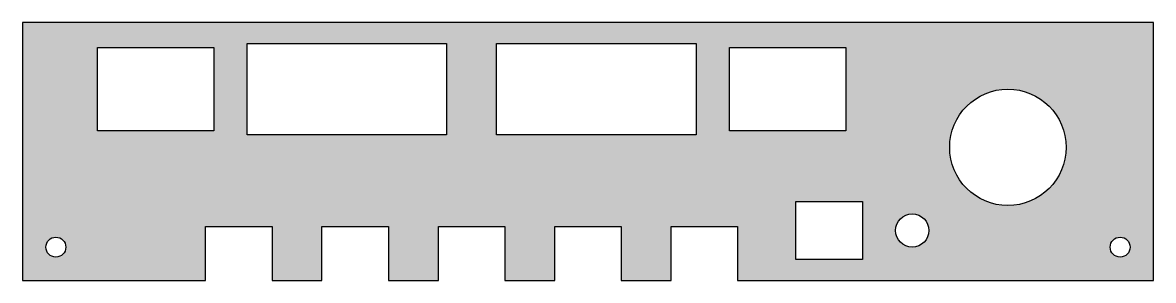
# Model space of a CAD drawing. Header units: inches. Extents: x 0 to 6.8, y -0.05 to 1.5.
import ezdxf

# ---------------------------------------------------------------- set-up
doc = ezdxf.new("R2010")
doc.units = ezdxf.units.IN
doc.layers.add('hrany', color=250, linetype='Continuous')

msp = doc.modelspace()

# ---------------------------------------------------------------- hatches: boundary and pattern name
at = {"layer": 'hrany', "lineweight": -3}
h = msp.add_hatch(color=256, dxfattribs=at)
h.dxf.hatch_style = 1
h.paths.add_polyline_path([(6.8, 1.5), (0, 1.5), (0, -0.05), (1.1, -0.05), (1.1, 0.275), (1.5, 0.275), (1.5, -0.05), (1.8, -0.05), (1.8, 0.275), (2.2, 0.275), (2.2, -0.05), (2.5, -0.05), (2.5, 0.275), (2.9, 0.275), (2.9, -0.05), (3.2, -0.05), (3.2, 0.275), (3.6, 0.275), (3.6, -0.05), (3.9, -0.05), (3.9, 0.275), (4.3, 0.275), (4.3, -0.05), (6.8, -0.05)])
h.paths.add_polyline_path([(1.35, 0.825), (1.35, 1.375), (2.55, 1.375), (2.55, 0.825)], flags=16)
h.paths.add_polyline_path([(1.15, 0.85), (0.45, 0.85), (0.45, 1.35), (1.15, 1.35)], flags=16)
h.paths.add_polyline_path([(0.26, 0.15, -1), (0.14, 0.15, -1)], flags=16)
h.paths.add_polyline_path([(2.85, 0.825), (2.85, 1.375), (4.05, 1.375), (4.05, 0.825)], flags=16)
h.paths.add_polyline_path([(4.25, 0.85), (4.25, 1.35), (4.95, 1.35), (4.95, 0.85)], flags=16)
h.paths.add_polyline_path([(4.65, 0.425), (5.05, 0.425), (5.05, 0.075), (4.65, 0.075)], flags=16)
h.paths.add_polyline_path([(5.45, 0.25, -1), (5.25, 0.25, -1)], flags=16)
h.paths.add_polyline_path([(5.575, 0.75, -1), (6.275, 0.75, -1)], flags=16)
h.paths.add_polyline_path([(6.66, 0.15, -1), (6.54, 0.15, -1)], flags=16)

# ---------------------------------------------------------------- linework, layer by layer
for points in [[(6.8, -0.05), (6.8, -0.05), (6.8, 1.5), (0, 1.5), (0, -0.05), (1.1, -0.05)], [(1.5, -0.05), (1.8, -0.05)], [(2.2, -0.05), (2.5, -0.05)], [(2.9, -0.05), (3.2, -0.05)], [(3.6, -0.05), (3.9, -0.05)], [(4.3, -0.05), (6.8, -0.05)]]:
    msp.add_lwpolyline(points, dxfattribs=at)
for points in [[(1.35, 1.375), (2.55, 1.375), (2.55, 0.825), (1.35, 0.825)], [(2.85, 1.375), (4.05, 1.375), (4.05, 0.825), (2.85, 0.825)], [(1.15, 1.35), (1.15, 0.85), (0.45, 0.85), (0.45, 1.35)], [(4.25, 0.85), (4.25, 1.35), (4.95, 1.35), (4.95, 0.85)]]:
    msp.add_lwpolyline(points, close=True, dxfattribs=at)
at = {"layer": 'hrany'}
msp.add_lwpolyline([(4.65, 0.425), (5.05, 0.425), (5.05, 0.075), (4.65, 0.075)], close=True, dxfattribs=at)
for points in [[(1.1, -0.05), (1.1, 0.275), (1.5, 0.275), (1.5, -0.05)], [(1.8, -0.05), (1.8, 0.275), (2.2, 0.275), (2.2, -0.05)], [(2.5, -0.05), (2.5, 0.275), (2.9, 0.275), (2.9, -0.05)], [(3.2, -0.05), (3.2, 0.275), (3.6, 0.275), (3.6, -0.05)], [(3.9, -0.05), (3.9, 0.275), (4.3, 0.275), (4.3, -0.05)]]:
    msp.add_lwpolyline(points, dxfattribs=at)
at = {"layer": 'hrany', "lineweight": -3}
for centre, radius in [((5.925, 0.75), 0.35), ((0.2, 0.15), 0.06), ((6.6, 0.15), 0.06)]:
    msp.add_circle(centre, radius, dxfattribs=at)
at = {"layer": 'hrany'}
msp.add_circle((5.35, 0.25), 0.1, dxfattribs=at)

doc.saveas('drawing.dxf')
